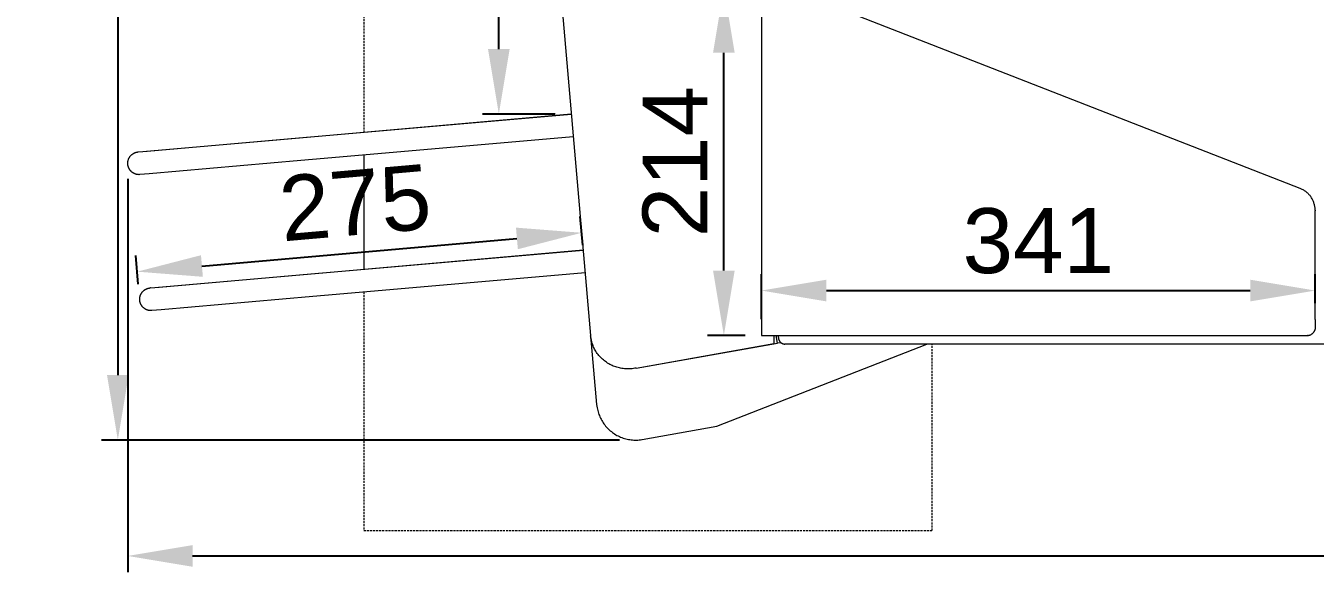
# Model space of a CAD drawing. Header units: millimetres. Extents: x -208 to 4974, y -28 to 3137.
# Drawn here: x -208 to 586, y 1039 to 1375 of the extents above; entities that cross this region are included whole.
import ezdxf

# ---------------------------------------------------------------- set-up
doc = ezdxf.new("R2010")
doc.units = ezdxf.units.MM
doc.linetypes.add('HIDDEN', pattern=[1.905, 1.27, -0.635])
for name, color, linetype, lineweight in [('ZANO_R', 7, 'Continuous', 0), ('ZANO_R_przerywana', 7, 'HIDDEN', 0), ('ZANO_W', 1, 'Continuous', 0)]:
    doc.layers.add(name, color=color, linetype=linetype, lineweight=lineweight)
doc.styles.add('Arial', font='arial.ttf')
doc.styles.get("Standard").update_dxf_attribs({"font": 'ARIALUNI.TTF'})
doc.dimstyles.new('pl i ang', dxfattribs={"dimtxt": 50, "dimasz": 50, "dimexe": 1.25, "dimexo": 0.625, "dimgap": 10, "dimtad": 1, "dimtoh": 1, "dimtxsty": 'Standard', "dimcen": 2.5, "dimclrd": 1, "dimclre": 1, "dimclrt": 1, "dimadec": 0, "dimazin": 0, "dimtfac": 1, "dimtmove": 0, "dimatfit": 3, "dimfxl": 1, "dimarcsym": 1})

# ---------------------------------------------------------------- blocks, each defined once
blk = doc.blocks.new('*D508')
at = {"layer": 'ZANO_W', "color": 1, "lineweight": -2}
for p, q in [((156.71, 1808.86), (-161.35, 1808.86)), ((-151.35, 1768.86), (-151.35, 1160.32)), ((157.54, 1120.32), (-161.35, 1120.32))]:
    blk.add_line(p, q, dxfattribs=at)
at = {"layer": 'ZANO_W', "color": 1}
for points in [[(-144.69, 1768.86), (-158.02, 1768.86), (-151.35, 1808.86)], [(-158.02, 1160.32), (-144.69, 1160.32), (-151.35, 1120.32)]]:
    blk.add_solid(points, dxfattribs=at)
at = {"layer": 'ZANO_W', "color": 1, "insert": (-181.78, 1464.59), "char_height": 40, "attachment_point": 5, "rotation": 90, "style": 'Arial'}
blk.add_mtext('689', dxfattribs=at)
blk = doc.blocks.new('*D511')
at = {"layer": 'ZANO_W', "color": 1, "lineweight": -2}
for p, q in [((117.85, 1608.19), (73.26, 1608.19)), ((83.26, 1360.94), (83.26, 1568.19)), ((117.85, 1320.94), (73.26, 1320.94))]:
    blk.add_line(p, q, dxfattribs=at)
at = {"layer": 'ZANO_W', "color": 1}
for points in [[(89.93, 1568.19), (76.6, 1568.19), (83.26, 1608.19)], [(76.6, 1360.94), (89.93, 1360.94), (83.26, 1320.94)]]:
    blk.add_solid(points, dxfattribs=at)
at = {"layer": 'ZANO_W', "color": 1, "insert": (52.84, 1464.57), "char_height": 40, "attachment_point": 5, "rotation": 90, "style": 'Arial'}
blk.add_mtext('287', dxfattribs=at)
blk = doc.blocks.new('*D515')
at = {"layer": 'ZANO_W', "color": 1, "lineweight": -2}
for p, q in [((-145.28, 1281.12), (-145.28, 1039)), ((3154.57, 1281.14), (3154.57, 1039)), ((-105.28, 1049), (3114.57, 1049))]:
    blk.add_line(p, q, dxfattribs=at)
at = {"layer": 'ZANO_W', "color": 1}
for points in [[(-105.28, 1055.67), (-105.28, 1042.33), (-145.28, 1049)], [(3114.57, 1042.33), (3114.57, 1055.67), (3154.57, 1049)]]:
    blk.add_solid(points, dxfattribs=at)
at = {"layer": 'ZANO_W', "color": 1, "insert": (1504.64, 1079.44), "char_height": 40, "attachment_point": 5, "style": 'Arial'}
blk.add_mtext('3300', dxfattribs=at)
blk = doc.blocks.new('*D516')
at = {"layer": 'ZANO_W', "color": 1, "lineweight": -2}
for p, q in [((134.91, 1240.27), (133.37, 1257.86)), ((-99.56, 1227.44), (94.4, 1244.41)), ((-138.74, 1216.32), (-140.28, 1233.92))]:
    blk.add_line(p, q, dxfattribs=at)
at = {"layer": 'ZANO_W', "color": 1}
for points in [[(94.98, 1237.77), (93.81, 1251.06), (134.24, 1247.9)], [(-100.14, 1234.09), (-98.98, 1220.8), (-139.41, 1223.96)]]:
    blk.add_solid(points, dxfattribs=at)
at = {"layer": 'ZANO_W', "color": 1, "insert": (-5.23, 1266.24), "char_height": 40, "attachment_point": 5, "rotation": 5, "style": 'Arial'}
blk.add_mtext('275', dxfattribs=at)
blk = doc.blocks.new('*D517')
at = {"layer": 'ZANO_W', "color": 1, "lineweight": -2}
for p, q in [((234.92, 1398.67), (211.81, 1398.67)), ((221.81, 1224.67), (221.81, 1358.67)), ((234.92, 1184.67), (211.81, 1184.67))]:
    blk.add_line(p, q, dxfattribs=at)
at = {"layer": 'ZANO_W', "color": 1}
for points in [[(228.48, 1358.67), (215.15, 1358.67), (221.81, 1398.67)], [(215.15, 1224.67), (228.48, 1224.67), (221.81, 1184.67)]]:
    blk.add_solid(points, dxfattribs=at)
at = {"layer": 'ZANO_W', "color": 1, "insert": (191.73, 1291.67), "char_height": 40, "attachment_point": 5, "rotation": 90, "style": 'Arial'}
blk.add_mtext('214', dxfattribs=at)
blk = doc.blocks.new('*D518')
at = {"layer": 'ZANO_W', "color": 1, "lineweight": -2}
for p, q in [((244.92, 1194.67), (244.92, 1222.33)), ((585.94, 1204.57), (585.94, 1222.33)), ((284.92, 1212.33), (545.94, 1212.33))]:
    blk.add_line(p, q, dxfattribs=at)
at = {"layer": 'ZANO_W', "color": 1}
for points in [[(284.92, 1219), (284.92, 1205.67), (244.92, 1212.33)], [(545.94, 1205.67), (545.94, 1219), (585.94, 1212.33)]]:
    blk.add_solid(points, dxfattribs=at)
at = {"layer": 'ZANO_W', "color": 1, "insert": (415.43, 1242.77), "char_height": 40, "attachment_point": 5, "style": 'Arial'}
blk.add_mtext('341', dxfattribs=at)

msp = doc.modelspace()

# ---------------------------------------------------------------- linework, layer by layer
at = {"layer": 'ZANO_R'}
for p, q in [((115.47, 1462.5), (139.77, 1184.72)), ((244.92, 1398.67), (244.92, 1184.67)), ((260.92, 1398.67), (576.4, 1275.41)), ((-32.53, 1306.96), (127.85, 1321)), ((-25.47, 1307.53), (127.85, 1320.94)), ((-135.96, 1297.88), (-51.26, 1305.32)), ((-133.23, 1298.11), (-39.8, 1306.27)), ((-51.26, 1305.32), (-32.53, 1306.96)), ((-39.8, 1306.27), (-25.47, 1307.53)), ((129.07, 1306.99), (-24.25, 1293.58)), ((-144.37, 1293.99), (-144.25, 1294.2)), ((-144.25, 1294.2), (-144.13, 1294.4)), ((-144.13, 1294.4), (-144, 1294.6)), ((-144, 1294.6), (-143.86, 1294.8)), ((-143.86, 1294.8), (-143.71, 1294.99)), ((-143.71, 1294.99), (-143.56, 1295.18)), ((-143.56, 1295.18), (-143.4, 1295.36)), ((-143.4, 1295.36), (-143.24, 1295.53)), ((-143.24, 1295.53), (-143.07, 1295.7)), ((-143.07, 1295.7), (-142.89, 1295.86)), ((-142.89, 1295.86), (-142.71, 1296.02)), ((-142.71, 1296.02), (-142.52, 1296.17)), ((-142.52, 1296.17), (-142.33, 1296.31)), ((-142.33, 1296.31), (-142.14, 1296.45)), ((-142.14, 1296.45), (-141.94, 1296.58)), ((-141.94, 1296.58), (-141.73, 1296.71)), ((-141.73, 1296.71), (-141.52, 1296.82)), ((-141.52, 1296.82), (-141.31, 1296.93)), ((-141.31, 1296.93), (-141.09, 1297.04)), ((-141.09, 1297.04), (-140.87, 1297.13)), ((-140.87, 1297.13), (-140.65, 1297.22)), ((-140.65, 1297.22), (-140.42, 1297.3)), ((-140.42, 1297.3), (-140.19, 1297.37)), ((-140.19, 1297.37), (-139.96, 1297.43)), ((-139.96, 1297.43), (-139.73, 1297.49)), ((-139.73, 1297.49), (-139.49, 1297.54)), ((-139.49, 1297.54), (-139.26, 1297.58)), ((-139.26, 1297.58), (-139.02, 1297.61)), ((-139.02, 1297.61), (-138.78, 1297.63)), ((-138.78, 1297.63), (-133.23, 1298.11)), ((-138.63, 1297.64), (-138.66, 1297.64)), ((-138.64, 1297.64), (-138.61, 1297.65)), ((0.05, 1295.71), (0.05, 1225.49)), ((-145.22, 1290.77), (-145.21, 1291.01)), ((-145.22, 1290.53), (-145.22, 1290.77)), ((-145.21, 1290.28), (-145.22, 1290.53)), ((-145.21, 1291.01), (-145.19, 1291.25)), ((-145.19, 1290.04), (-145.21, 1290.28)), ((-145.19, 1291.25), (-145.17, 1291.49)), ((-145.16, 1289.8), (-145.19, 1290.04)), ((-145.17, 1291.49), (-145.13, 1291.73)), ((-145.13, 1289.56), (-145.16, 1289.8)), ((-145.13, 1291.73), (-145.09, 1291.97)), ((-145.09, 1289.32), (-145.13, 1289.56)), ((-145.09, 1291.97), (-145.04, 1292.2)), ((-145.04, 1289.09), (-145.09, 1289.32)), ((-145.04, 1292.2), (-144.99, 1292.43)), ((-144.98, 1288.85), (-145.04, 1289.09)), ((-144.99, 1292.43), (-144.92, 1292.66)), ((-144.92, 1288.64), (-144.98, 1288.85)), ((-144.92, 1292.66), (-144.85, 1292.89)), ((-144.85, 1288.42), (-144.92, 1288.64)), ((-144.85, 1292.89), (-144.77, 1293.12)), ((-144.78, 1288.21), (-144.85, 1288.42)), ((-144.7, 1288.01), (-144.78, 1288.21)), ((-144.77, 1293.12), (-144.68, 1293.34)), ((-144.61, 1287.8), (-144.7, 1288.01)), ((-144.68, 1293.34), (-144.58, 1293.56)), ((-144.51, 1287.6), (-144.61, 1287.8)), ((-144.58, 1293.56), (-144.48, 1293.78)), ((-144.41, 1287.4), (-144.51, 1287.6)), ((-144.48, 1293.78), (-144.37, 1293.99)), ((-144.31, 1287.2), (-144.41, 1287.4)), ((-144.19, 1287.01), (-144.31, 1287.2)), ((-144.07, 1286.82), (-144.19, 1287.01)), ((-143.95, 1286.63), (-144.07, 1286.82)), ((-143.81, 1286.45), (-143.95, 1286.63)), ((-143.68, 1286.27), (-143.81, 1286.45)), ((-143.53, 1286.1), (-143.68, 1286.27)), ((-38.58, 1292.33), (-132.02, 1284.17)), ((-24.25, 1293.58), (-38.58, 1292.33)), ((-143.39, 1285.93), (-143.53, 1286.1)), ((-143.23, 1285.77), (-143.39, 1285.93)), ((-143.06, 1285.6), (-143.23, 1285.77)), ((-142.89, 1285.44), (-143.06, 1285.6)), ((-142.71, 1285.28), (-142.89, 1285.44)), ((-142.52, 1285.13), (-142.71, 1285.28)), ((-142.33, 1284.99), (-142.52, 1285.13)), ((-142.13, 1284.85), (-142.33, 1284.99)), ((-141.93, 1284.72), (-142.13, 1284.85)), ((-141.72, 1284.6), (-141.93, 1284.72)), ((-141.59, 1284.52), (-141.72, 1284.6)), ((-141.45, 1284.44), (-141.59, 1284.52)), ((-141.31, 1284.37), (-141.45, 1284.44)), ((-141.16, 1284.3), (-141.31, 1284.37)), ((-141.02, 1284.24), (-141.16, 1284.3)), ((-140.87, 1284.18), (-141.02, 1284.24)), ((-140.73, 1284.12), (-140.87, 1284.18)), ((-140.58, 1284.06), (-140.73, 1284.12)), ((-140.43, 1284.01), (-140.58, 1284.06)), ((-140.28, 1283.96), (-140.43, 1284.01)), ((-140.13, 1283.92), (-140.28, 1283.96)), ((-139.97, 1283.88), (-140.13, 1283.92)), ((-139.82, 1283.84), (-139.97, 1283.88)), ((-139.66, 1283.8), (-139.82, 1283.84)), ((-139.51, 1283.77), (-139.66, 1283.8)), ((-139.35, 1283.75), (-139.51, 1283.77)), ((-139.15, 1283.72), (-139.35, 1283.75)), ((-138.94, 1283.69), (-139.15, 1283.72)), ((-138.74, 1283.67), (-138.94, 1283.69)), ((-138.53, 1283.66), (-138.74, 1283.67)), ((-138.3, 1283.65), (-138.53, 1283.66)), ((-138.12, 1283.65), (-138.3, 1283.65)), ((-138, 1283.66), (-138.12, 1283.65)), ((-137.88, 1283.66), (-138, 1283.66)), ((-137.7, 1283.67), (-137.88, 1283.66)), ((-132.02, 1284.17), (-137.7, 1283.67)), ((576.4, 1275.41), (576.88, 1275.22)), ((576.88, 1275.22), (577.34, 1275.01)), ((577.34, 1275.01), (577.8, 1274.78)), ((577.8, 1274.78), (578.25, 1274.54)), ((578.25, 1274.54), (578.7, 1274.28)), ((578.7, 1274.28), (579.13, 1274.01)), ((579.13, 1274.01), (579.55, 1273.72)), ((579.55, 1273.72), (579.97, 1273.42)), ((579.97, 1273.42), (580.37, 1273.11)), ((580.37, 1273.11), (580.76, 1272.78)), ((580.76, 1272.78), (581.14, 1272.44)), ((581.14, 1272.44), (581.51, 1272.09)), ((581.51, 1272.09), (581.87, 1271.72)), ((581.87, 1271.72), (582.21, 1271.34)), ((582.21, 1271.34), (582.54, 1270.95)), ((582.54, 1270.95), (582.86, 1270.55)), ((582.86, 1270.55), (583.17, 1270.14)), ((583.45, 1269.72), (583.17, 1270.14)), ((583.72, 1269.3), (583.45, 1269.72)), ((583.97, 1268.87), (583.72, 1269.3)), ((584.22, 1268.43), (583.97, 1268.87)), ((584.44, 1267.99), (584.22, 1268.43)), ((584.65, 1267.53), (584.44, 1267.99)), ((584.85, 1267.07), (584.65, 1267.53)), ((585.03, 1266.6), (584.85, 1267.07)), ((585.19, 1266.13), (585.03, 1266.6)), ((585.34, 1265.65), (585.19, 1266.13)), ((585.47, 1265.17), (585.34, 1265.65)), ((585.59, 1264.68), (585.47, 1265.17)), ((585.69, 1264.19), (585.59, 1264.68)), ((585.77, 1263.7), (585.69, 1264.19)), ((585.84, 1263.2), (585.77, 1263.7)), ((585.89, 1262.7), (585.84, 1263.2)), ((585.93, 1262.21), (585.89, 1262.7)), ((585.94, 1261.71), (585.93, 1262.21)), ((585.94, 1261.71), (585.94, 1261.44)), ((585.94, 1194.57), (585.94, 1261.44)), ((-25.21, 1223.28), (135.17, 1237.32)), ((-18.15, 1223.85), (135.17, 1237.26)), ((-43.94, 1221.64), (-25.21, 1223.28)), ((-32.48, 1222.59), (-18.15, 1223.85)), ((136.39, 1223.31), (-16.93, 1209.9)), ((-128.63, 1214.2), (-43.94, 1221.64)), ((-125.91, 1214.43), (-32.48, 1222.59)), ((-137.89, 1207.33), (-137.87, 1207.57)), ((-137.89, 1207.09), (-137.89, 1207.33)), ((-137.89, 1206.85), (-137.89, 1207.09)), ((-137.89, 1206.6), (-137.89, 1206.85)), ((-137.87, 1207.57), (-137.85, 1207.81)), ((-137.85, 1207.81), (-137.81, 1208.05)), ((-137.81, 1208.05), (-137.77, 1208.29)), ((-137.77, 1208.29), (-137.72, 1208.52)), ((-137.72, 1208.52), (-137.67, 1208.75)), ((-137.67, 1208.75), (-137.6, 1208.98)), ((-137.6, 1208.98), (-137.53, 1209.21)), ((-137.53, 1209.21), (-137.45, 1209.44)), ((-137.45, 1209.44), (-137.36, 1209.66)), ((-137.36, 1209.66), (-137.26, 1209.88)), ((-137.26, 1209.88), (-137.16, 1210.1)), ((-137.16, 1210.1), (-137.05, 1210.31)), ((-137.05, 1210.31), (-136.93, 1210.52)), ((-136.93, 1210.52), (-136.81, 1210.72)), ((-136.81, 1210.72), (-136.67, 1210.92)), ((-136.67, 1210.92), (-136.54, 1211.12)), ((-136.54, 1211.12), (-136.39, 1211.31)), ((-136.39, 1211.31), (-136.24, 1211.49)), ((-136.24, 1211.49), (-136.08, 1211.68)), ((-136.08, 1211.68), (-135.92, 1211.85)), ((-135.92, 1211.85), (-135.75, 1212.02)), ((-135.75, 1212.02), (-135.57, 1212.18)), ((-135.57, 1212.18), (-135.39, 1212.34)), ((-135.39, 1212.34), (-135.2, 1212.49)), ((-135.2, 1212.49), (-135.01, 1212.63)), ((-135.01, 1212.63), (-134.82, 1212.77)), ((-134.82, 1212.77), (-134.62, 1212.9)), ((-134.62, 1212.9), (-134.41, 1213.03)), ((-134.41, 1213.03), (-134.2, 1213.14)), ((-134.2, 1213.14), (-133.99, 1213.25)), ((-133.99, 1213.25), (-133.77, 1213.36)), ((-133.77, 1213.36), (-133.55, 1213.45)), ((-133.55, 1213.45), (-133.33, 1213.54)), ((-133.33, 1213.54), (-133.1, 1213.62)), ((-133.1, 1213.62), (-132.87, 1213.69)), ((-132.87, 1213.69), (-132.64, 1213.75)), ((-132.64, 1213.75), (-132.41, 1213.81)), ((-132.41, 1213.81), (-132.17, 1213.86)), ((-132.17, 1213.86), (-131.94, 1213.9)), ((-131.94, 1213.9), (-131.7, 1213.93)), ((-131.7, 1213.93), (-131.46, 1213.95)), ((-131.46, 1213.95), (-125.91, 1214.43)), ((-131.3, 1213.96), (-131.34, 1213.96)), ((-131.32, 1213.96), (-131.29, 1213.97)), ((-31.26, 1208.65), (-124.69, 1200.49)), ((-16.93, 1209.9), (-31.26, 1208.65)), ((-137.87, 1206.36), (-137.89, 1206.6)), ((-137.84, 1206.12), (-137.87, 1206.36)), ((-137.81, 1205.88), (-137.84, 1206.12)), ((-137.77, 1205.64), (-137.81, 1205.88)), ((-137.72, 1205.4), (-137.77, 1205.64)), ((-137.66, 1205.17), (-137.72, 1205.4)), ((-137.6, 1204.96), (-137.66, 1205.17)), ((-137.53, 1204.74), (-137.6, 1204.96)), ((-137.46, 1204.53), (-137.53, 1204.74)), ((-137.38, 1204.33), (-137.46, 1204.53)), ((-137.29, 1204.12), (-137.38, 1204.33)), ((-137.19, 1203.92), (-137.29, 1204.12)), ((-137.09, 1203.72), (-137.19, 1203.92)), ((-136.98, 1203.52), (-137.09, 1203.72)), ((-136.87, 1203.33), (-136.98, 1203.52)), ((-136.75, 1203.14), (-136.87, 1203.33)), ((-136.62, 1202.95), (-136.75, 1203.14)), ((-136.49, 1202.77), (-136.62, 1202.95)), ((-136.36, 1202.59), (-136.49, 1202.77)), ((-136.21, 1202.42), (-136.36, 1202.59)), ((-136.07, 1202.25), (-136.21, 1202.42)), ((-135.91, 1202.09), (-136.07, 1202.25)), ((-135.74, 1201.92), (-135.91, 1202.09)), ((-135.57, 1201.76), (-135.74, 1201.92)), ((-135.39, 1201.6), (-135.57, 1201.76)), ((-135.2, 1201.45), (-135.39, 1201.6)), ((-135.01, 1201.31), (-135.2, 1201.45)), ((-134.81, 1201.17), (-135.01, 1201.31)), ((-134.61, 1201.04), (-134.81, 1201.17)), ((-134.4, 1200.91), (-134.61, 1201.04)), ((-134.27, 1200.84), (-134.4, 1200.91)), ((-134.13, 1200.76), (-134.27, 1200.84)), ((-133.98, 1200.69), (-134.13, 1200.76)), ((-133.84, 1200.62), (-133.98, 1200.69)), ((-133.7, 1200.56), (-133.84, 1200.62)), ((-133.55, 1200.5), (-133.7, 1200.56)), ((-133.4, 1200.44), (-133.55, 1200.5)), ((-133.26, 1200.38), (-133.4, 1200.44)), ((-133.11, 1200.33), (-133.26, 1200.38)), ((-132.96, 1200.28), (-133.11, 1200.33)), ((-132.8, 1200.24), (-132.96, 1200.28)), ((-132.65, 1200.2), (-132.8, 1200.24)), ((-132.5, 1200.16), (-132.65, 1200.2)), ((-132.34, 1200.12), (-132.5, 1200.16)), ((-132.19, 1200.09), (-132.34, 1200.12)), ((-132.03, 1200.07), (-132.19, 1200.09)), ((-131.83, 1200.03), (-132.03, 1200.07)), ((-131.62, 1200.01), (-131.83, 1200.03)), ((-131.41, 1199.99), (-131.62, 1200.01)), ((-131.21, 1199.98), (-131.41, 1199.99)), ((-130.98, 1199.97), (-131.21, 1199.98)), ((-130.8, 1199.97), (-130.98, 1199.97)), ((-130.68, 1199.98), (-130.8, 1199.97)), ((-130.56, 1199.98), (-130.68, 1199.98)), ((-130.38, 1199.99), (-130.56, 1199.98)), ((-124.69, 1200.49), (-130.38, 1199.99)), ((585.94, 1194.57), (585.94, 1189.67)), ((139.87, 1183.84), (139.79, 1184.56)), ((139.8, 1184.42), (143.48, 1142.28)), ((139.97, 1183.12), (139.87, 1183.84)), ((140.1, 1182.41), (139.97, 1183.12)), ((244.92, 1184.67), (260.92, 1184.67)), ((252.64, 1184.67), (252.64, 1179.67)), ((254.81, 1179.96), (253.98, 1184.67)), ((255.4, 1183.42), (255.4, 1184.67)), ((255.4, 1183.42), (255.4, 1183.28)), ((255.4, 1183.28), (255.41, 1183.15)), ((255.41, 1183.15), (255.42, 1183.01)), ((260.92, 1184.67), (580.94, 1184.67)), ((581.06, 1184.67), (580.94, 1184.67)), ((581.17, 1184.67), (581.06, 1184.67)), ((581.17, 1184.67), (581.34, 1184.68)), ((581.34, 1184.68), (581.51, 1184.7)), ((581.51, 1184.7), (581.68, 1184.72)), ((581.68, 1184.72), (581.85, 1184.75)), ((581.85, 1184.75), (582.02, 1184.78)), ((582.02, 1184.78), (582.19, 1184.82)), ((582.19, 1184.82), (582.35, 1184.87)), ((582.35, 1184.87), (582.52, 1184.92)), ((582.52, 1184.92), (582.68, 1184.98)), ((582.68, 1184.98), (582.84, 1185.04)), ((582.84, 1185.04), (583, 1185.11)), ((583, 1185.11), (583.16, 1185.18)), ((583.16, 1185.18), (583.31, 1185.26)), ((583.31, 1185.26), (583.46, 1185.34)), ((583.46, 1185.34), (583.61, 1185.43)), ((583.61, 1185.43), (583.75, 1185.53)), ((583.75, 1185.53), (583.89, 1185.63)), ((583.89, 1185.63), (584.03, 1185.73)), ((584.03, 1185.73), (584.16, 1185.84)), ((584.16, 1185.84), (584.29, 1185.95)), ((584.42, 1186.07), (584.29, 1185.95)), ((584.54, 1186.19), (584.42, 1186.07)), ((584.66, 1186.32), (584.54, 1186.19)), ((584.78, 1186.45), (584.66, 1186.32)), ((584.89, 1186.59), (584.78, 1186.45)), ((584.99, 1186.73), (584.89, 1186.59)), ((585.09, 1186.87), (584.99, 1186.73)), ((585.19, 1187.02), (585.09, 1186.87)), ((585.28, 1187.17), (585.19, 1187.02)), ((585.36, 1187.32), (585.28, 1187.17)), ((585.44, 1187.48), (585.36, 1187.32)), ((585.51, 1187.63), (585.44, 1187.48)), ((585.58, 1187.79), (585.51, 1187.63)), ((585.64, 1187.96), (585.58, 1187.79)), ((585.7, 1188.12), (585.64, 1187.96)), ((585.75, 1188.29), (585.7, 1188.12)), ((585.8, 1188.46), (585.75, 1188.29)), ((585.84, 1188.63), (585.8, 1188.46)), ((585.87, 1188.8), (585.84, 1188.63)), ((585.9, 1188.97), (585.87, 1188.8)), ((585.92, 1189.14), (585.9, 1188.97)), ((585.93, 1189.32), (585.92, 1189.14)), ((585.94, 1189.49), (585.93, 1189.32)), ((585.94, 1189.67), (585.94, 1189.49)), ((140.25, 1181.7), (140.1, 1182.41)), ((140.42, 1181), (140.25, 1181.7)), ((140.62, 1180.3), (140.42, 1181)), ((140.84, 1179.61), (140.62, 1180.3)), ((141.08, 1178.93), (140.84, 1179.61)), ((141.34, 1178.26), (141.08, 1178.93)), ((141.62, 1177.59), (141.34, 1178.26)), ((141.93, 1176.93), (141.62, 1177.59)), ((142.26, 1176.29), (141.93, 1176.93)), ((142.6, 1175.65), (142.26, 1176.29)), ((143.01, 1174.98), (142.6, 1175.65)), ((167.72, 1164.64), (254.81, 1179.96)), ((167.72, 1164.65), (252.64, 1179.67)), ((217.42, 1128.89), (346.79, 1179.42)), ((257.12, 1180.13), (254.81, 1179.96)), ((255.42, 1183.01), (255.44, 1182.88)), ((255.44, 1182.88), (255.46, 1182.74)), ((255.46, 1182.74), (255.48, 1182.61)), ((255.48, 1182.61), (255.51, 1182.47)), ((255.51, 1182.47), (255.55, 1182.34)), ((255.55, 1182.34), (255.59, 1182.21)), ((255.59, 1182.21), (255.63, 1182.08)), ((255.63, 1182.08), (255.68, 1181.95)), ((255.68, 1181.95), (255.73, 1181.83)), ((255.73, 1181.83), (255.79, 1181.7)), ((255.79, 1181.7), (255.85, 1181.58)), ((255.85, 1181.58), (255.91, 1181.46)), ((255.91, 1181.46), (255.98, 1181.34)), ((255.98, 1181.34), (256.06, 1181.23)), ((256.06, 1181.23), (256.13, 1181.11)), ((256.13, 1181.11), (256.21, 1181)), ((256.21, 1181), (256.3, 1180.9)), ((256.3, 1180.9), (256.39, 1180.79)), ((256.39, 1180.79), (256.48, 1180.69)), ((256.48, 1180.69), (256.57, 1180.59)), ((256.57, 1180.59), (256.67, 1180.5)), ((256.67, 1180.5), (256.77, 1180.41)), ((256.77, 1180.41), (256.88, 1180.32)), ((256.88, 1180.32), (256.98, 1180.23)), ((256.98, 1180.23), (257.09, 1180.15)), ((257.09, 1180.15), (257.21, 1180.08)), ((257.21, 1180.08), (257.32, 1180)), ((257.32, 1180), (257.44, 1179.93)), ((257.44, 1179.93), (257.56, 1179.87)), ((257.56, 1179.87), (257.68, 1179.81)), ((257.68, 1179.81), (257.81, 1179.75)), ((257.81, 1179.75), (257.93, 1179.7)), ((257.93, 1179.7), (258.06, 1179.65)), ((258.06, 1179.65), (258.19, 1179.61)), ((258.19, 1179.61), (258.32, 1179.57)), ((258.32, 1179.57), (258.45, 1179.53)), ((258.45, 1179.53), (258.59, 1179.5)), ((258.59, 1179.5), (258.72, 1179.48)), ((258.72, 1179.48), (258.86, 1179.46)), ((258.86, 1179.46), (258.99, 1179.44)), ((258.99, 1179.44), (259.13, 1179.43)), ((259.13, 1179.43), (259.26, 1179.42)), ((259.26, 1179.42), (259.4, 1179.42)), ((2750.09, 1179.42), (259.4, 1179.42)), ((143.45, 1174.31), (143.01, 1174.98)), ((143.9, 1173.66), (143.45, 1174.31)), ((144.38, 1173.03), (143.9, 1173.66)), ((144.88, 1172.41), (144.38, 1173.03)), ((145.4, 1171.82), (144.88, 1172.41)), ((145.94, 1171.24), (145.4, 1171.82)), ((146.5, 1170.67), (145.94, 1171.24)), ((147.07, 1170.13), (146.5, 1170.67)), ((147.67, 1169.61), (147.07, 1170.13)), ((148.28, 1169.11), (147.67, 1169.61)), ((148.91, 1168.63), (148.28, 1169.11)), ((149.56, 1168.17), (148.91, 1168.63)), ((150.22, 1167.73), (149.56, 1168.17)), ((150.9, 1167.32), (150.22, 1167.73)), ((151.59, 1166.92), (150.9, 1167.32)), ((152.29, 1166.56), (151.59, 1166.92)), ((153, 1166.22), (152.29, 1166.56)), ((153.73, 1165.9), (153, 1166.22)), ((154.47, 1165.6), (153.73, 1165.9)), ((155.21, 1165.34), (154.47, 1165.6)), ((155.97, 1165.09), (155.21, 1165.34)), ((156.73, 1164.88), (155.97, 1165.09)), ((157.5, 1164.69), (156.73, 1164.88)), ((158.27, 1164.52), (157.5, 1164.69)), ((159.05, 1164.38), (158.27, 1164.52)), ((159.84, 1164.27), (159.05, 1164.38)), ((160.63, 1164.19), (159.84, 1164.27)), ((161.42, 1164.13), (160.63, 1164.19)), ((162.21, 1164.1), (161.42, 1164.13)), ((163, 1164.1), (162.21, 1164.1)), ((163.8, 1164.12), (163, 1164.1)), ((164.59, 1164.17), (163.8, 1164.12)), ((165.38, 1164.25), (164.59, 1164.17)), ((166.16, 1164.35), (165.38, 1164.25)), ((166.94, 1164.49), (166.16, 1164.35)), ((167.72, 1164.64), (166.94, 1164.49)), ((143.48, 1142.28), (143.77, 1140.12)), ((143.77, 1140.12), (143.93, 1139.31)), ((143.93, 1139.31), (144.12, 1138.5)), ((144.12, 1138.5), (144.34, 1137.7)), ((144.34, 1137.7), (144.59, 1136.91)), ((144.59, 1136.91), (144.86, 1136.12)), ((144.86, 1136.12), (145.16, 1135.35)), ((145.16, 1135.35), (145.48, 1134.59)), ((145.48, 1134.59), (145.83, 1133.83)), ((145.83, 1133.83), (146.21, 1133.09)), ((146.21, 1133.09), (146.61, 1132.37)), ((146.61, 1132.37), (147.04, 1131.66)), ((147.04, 1131.66), (147.49, 1130.96)), ((147.49, 1130.96), (147.97, 1130.28)), ((147.97, 1130.28), (148.46, 1129.62)), ((148.46, 1129.62), (148.98, 1128.97)), ((148.98, 1128.97), (149.53, 1128.35)), ((149.53, 1128.35), (150.09, 1127.74)), ((150.09, 1127.74), (150.67, 1127.15)), ((171.57, 1120.66), (217.42, 1128.89)), ((150.67, 1127.15), (151.28, 1126.58)), ((151.28, 1126.58), (151.9, 1126.03)), ((151.9, 1126.03), (152.54, 1125.51)), ((152.54, 1125.51), (153.2, 1125)), ((153.2, 1125), (153.88, 1124.52)), ((153.88, 1124.52), (154.57, 1124.07)), ((154.57, 1124.07), (155.28, 1123.63)), ((155.28, 1123.63), (156, 1123.23)), ((156, 1123.23), (156.74, 1122.84)), ((156.74, 1122.84), (157.49, 1122.49)), ((157.49, 1122.49), (158.25, 1122.16)), ((158.25, 1122.16), (159.02, 1121.85)), ((159.02, 1121.85), (159.8, 1121.57)), ((159.8, 1121.57), (160.59, 1121.32)), ((160.59, 1121.32), (161.39, 1121.1)), ((161.39, 1121.1), (162.2, 1120.9)), ((162.2, 1120.9), (163.01, 1120.73)), ((163.01, 1120.73), (163.82, 1120.59)), ((163.82, 1120.59), (164.65, 1120.48)), ((164.65, 1120.48), (165.47, 1120.4)), ((165.47, 1120.4), (166.3, 1120.34)), ((166.3, 1120.34), (167.13, 1120.31)), ((167.13, 1120.31), (167.96, 1120.32)), ((167.96, 1120.32), (168.79, 1120.35)), ((168.79, 1120.35), (169.61, 1120.4)), ((169.61, 1120.4), (170.44, 1120.49)), ((170.44, 1120.49), (171.26, 1120.61)), ((171.26, 1120.61), (171.57, 1120.66))]:
    msp.add_line(p, q, dxfattribs=at)
at = {"layer": 'ZANO_R_przerywana'}
for p, q in [((0.05, 1619.37), (0.05, 1309.82)), ((0.05, 1211.38), (0.05, 1064.59)), ((350.05, 1064.59), (350.05, 1179.42)), ((0.05, 1064.59), (350.05, 1064.59))]:
    msp.add_line(p, q, dxfattribs=at)

# ---------------------------------------------------------------- dimensions: what is measured, and where the dimension line sits
at = {"layer": 'ZANO_W'}
for base, p1, p2, picture, middle in [((-151.35, 1120.32), (166.71, 1808.86), (167.54, 1120.32), '*D508', (-181.78, 1464.59)), ((83.26, 1608.19), (127.85, 1320.94), (127.85, 1608.19), '*D511', (52.84, 1464.57)), ((221.81, 1398.67), (244.92, 1184.67), (244.92, 1398.67), '*D517', (191.73, 1291.67))]:
    dim = msp.add_linear_dim(base=base, p1=p1, p2=p2, angle=90, dimstyle='pl i ang', override={"dimtxt": 40, "dimasz": 40, "dimexe": 10, "dimexo": 10, "dimtoh": 0, "dimdec": 0, "dimtxsty": 'Arial', "dimtdec": 0, "dimtmove": 1}, dxfattribs=at)
    dim.commit()
    dim.dimension.update_dxf_attribs({"geometry": picture, "text_midpoint": middle})
dim = msp.add_aligned_dim(p1=(-137.87, 1206.36), p2=(135.78, 1230.3), distance=17.66, dimstyle='pl i ang', override={"dimtxt": 40, "dimasz": 40, "dimexe": 10, "dimexo": 10, "dimtoh": 0, "dimdec": 0, "dimtxsty": 'Arial', "dimtdec": 0, "dimtmove": 1}, dxfattribs=at)
dim.commit()
dim.dimension.update_dxf_attribs({"geometry": '*D516', "text_midpoint": (-5.23, 1266.24)})
for base, p1, p2, picture, middle in [((3154.57, 1049), (-145.28, 1291.12), (3154.57, 1291.14), '*D515', (1504.64, 1079.44)), ((585.94, 1212.33), (244.92, 1184.67), (585.94, 1194.57), '*D518', (415.43, 1242.77))]:
    dim = msp.add_linear_dim(base=base, p1=p1, p2=p2, dimstyle='pl i ang', override={"dimtxt": 40, "dimasz": 40, "dimexe": 10, "dimexo": 10, "dimtoh": 0, "dimdec": 0, "dimtxsty": 'Arial', "dimtdec": 0, "dimtmove": 1}, dxfattribs=at)
    dim.commit()
    dim.dimension.update_dxf_attribs({"geometry": picture, "text_midpoint": middle})

doc.saveas('drawing.dxf')
